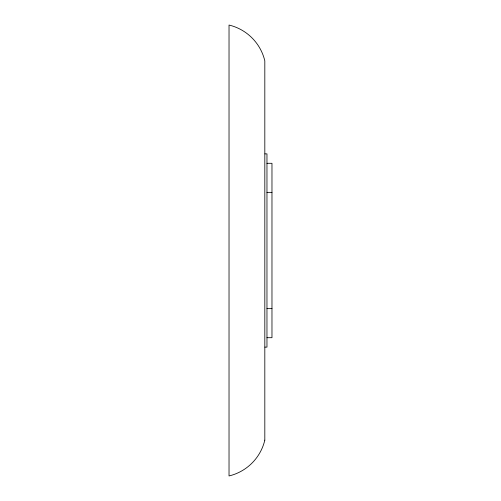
<?xml version="1.0" encoding="UTF-8"?>
<svg xmlns="http://www.w3.org/2000/svg" width="501" height="501" viewBox="0 0 501 501"><rect width="100%" height="100%" fill="white"/><g stroke="black" fill="none" stroke-linecap="round" stroke-linejoin="round"><path stroke-width="0.75" d="M264.923 153.876L266.964 153.876L266.964 347.124L264.923 347.124M266.964 163.301L271.974 163.301L271.974 337.699L266.964 337.699M266.964 192.365L271.974 192.365M266.964 308.635L271.974 308.635M264.816 440.166L264.816 60.834A48.309 48.309 0 0 0 229.026 25.05L229.026 475.95A48.309 48.309 0 0 0 264.816 440.166"/></g></svg>
